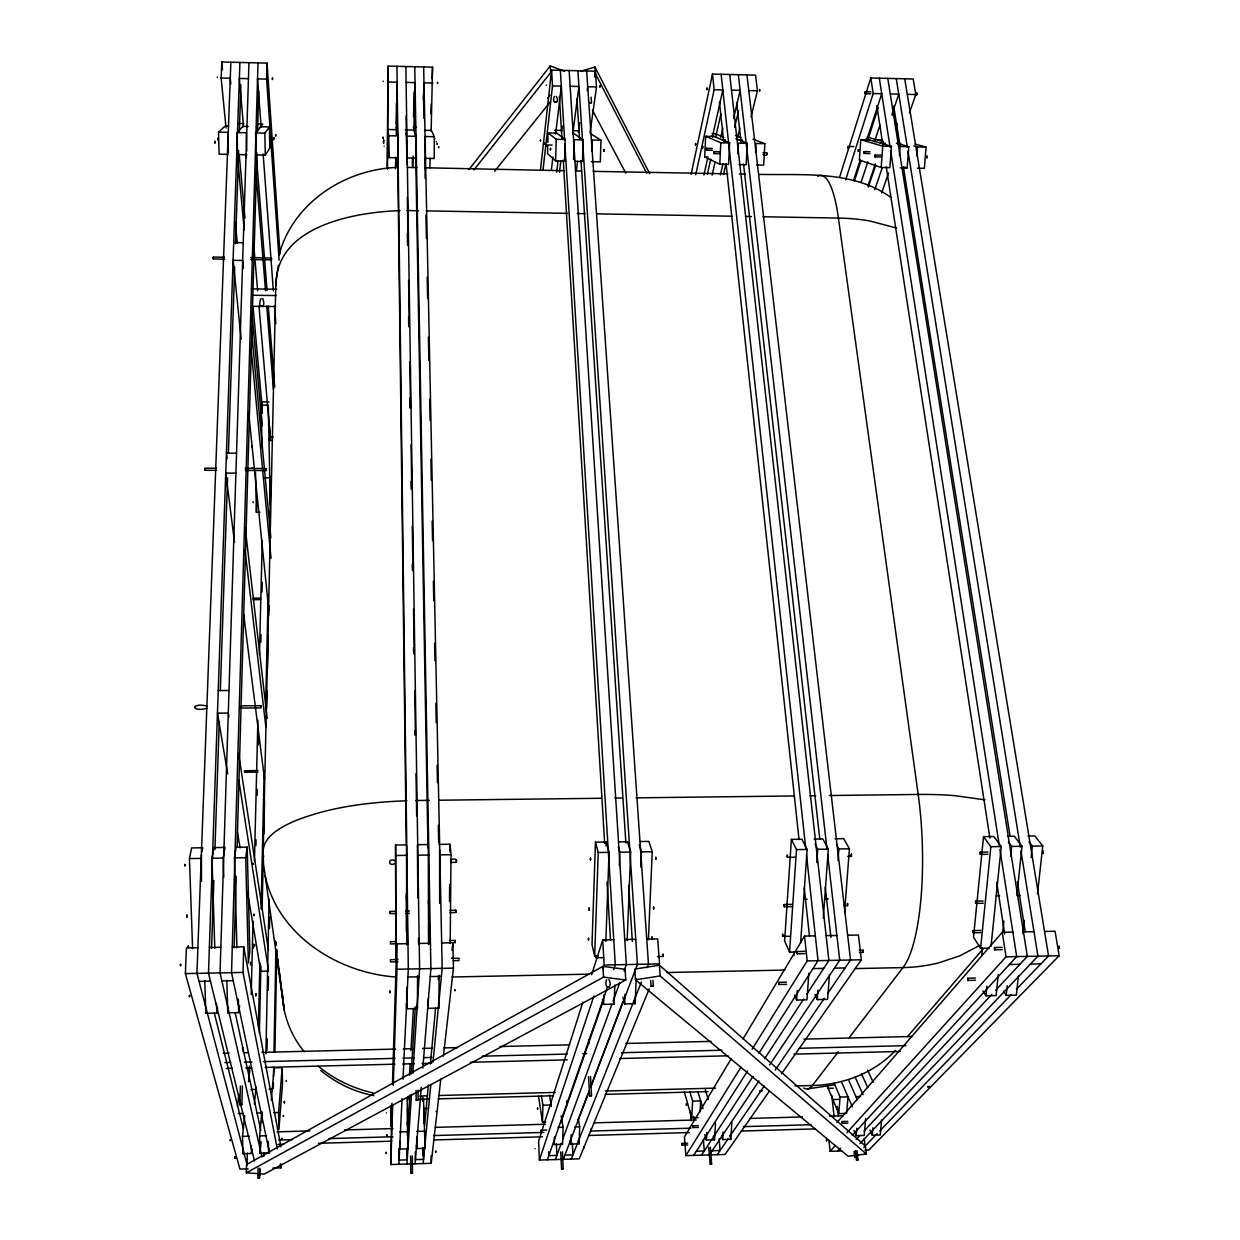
<?xml version="1.0" encoding="UTF-8"?>
<svg xmlns="http://www.w3.org/2000/svg" width="1240" height="1240" viewBox="0 0 1240 1240"><rect width="100%" height="100%" fill="white"/><g stroke="black" fill="none" stroke-linecap="round" stroke-linejoin="round"><path stroke-width="1.5" d="M230.284 1139.901L230.175 1140.754L230.284 1139.963M234.903 1158.284L234.98 1156.765M244.481 771.575L244.497 770.8L257.904 770.521M250.588 964.673L250.651 962.441M251.813 447.299L251.751 446.121M252.278 467.743L252.371 467.775M252.929 864.28L252.851 863.179L252.929 864.11M253.177 502.774L253.115 501.657M255.874 993.643L255.812 995.766M260.896 707.048L260.865 705.761L260.772 706.878M383.067 137.175L383.083 138.369L383.083 137.423M395.421 863.273C387.763 867.907 387.547 856.607 395.405 860.963M396.63 135.392L396.63 129.689L387.887 129.502L388.802 157.604L397.9 157.775L397.916 135.935L396.041 126.867M407.139 1098.95L408.255 1148.845L399.838 1149.092L399.838 1141.466M434.806 138.787L434.821 138.585M436.387 141.856L436.387 141.577M537.525 1108.42L537.649 1109.351L537.54 1107.832M186.791 917.212L186.915 915.151M189.41 996.263C189.767 992.822 189.208 999.068 189.612 996.046M406.193 133.006L406.999 157.96L416.082 158.147L416.144 136.323L413.618 128.743M406.348 931.566L406.41 892.723M417.555 975.648L417.43 1008.57L406.689 1008.802L406.72 987.505M406.798 944.88L406.503 844.859L395.591 845.013L395.932 960.008L395.591 845.013M407.464 1125.827L407.495 1108.932M546.313 85.297L546.484 85.033M389.996 912.996L389.996 912.516M423.522 1098.501L425.057 1148.349L416.656 1148.596L416.702 1137.158M417.849 897.713L417.4 844.704L428.296 844.548L428.529 944.462M600.005 86.382L599.928 87.265L599.974 85.622M250.542 963.62L250.604 962.426M250.681 963.588L250.635 964.658M383.703 141.375L383.579 141.685M423.925 1123.487L424.003 1108.483L427.304 1108.389M428.281 848.377L428.296 844.548M439.146 975.198L438.898 1008.089L428.172 1008.322L428.234 998.649M434.325 136.71L434.202 158.503L425.134 158.333L425.227 136.508L434.325 136.71L431.443 130.433L424.499 130.293M387.221 168.702L388.043 66.092L432.543 67.177L431.148 131.269M439.673 903.138L439.596 849.632M186.744 916.174L186.822 915.074M186.946 916.035L186.883 917.151M188.217 946.693C188.511 943.532 188.139 949.763 188.433 946.601M255.905 994.774L255.828 993.596M387.485 168.981L388.043 66.092M390.383 959.698L397.993 959.419M449.5 901.558L449.655 884.368M449.95 851.88L450.027 844.238L439.161 844.394M450.197 943.485L451.019 854.701L450.027 844.238M234.887 1157.571L234.965 1158.253M389.996 913.586L395.793 913.616M255.781 994.511L255.874 995.705M395.56 168.873L395.715 157.263M396.165 124.357L396.459 103.075M395.978 167.23L396.118 157.558M396.428 134.369L397.157 82.197L388.197 81.98M390.383 941.718L396.103 941.532M550.498 148.35L550.467 150.118L550.576 148.428M234.887 1157.509L234.918 1156.734M272.769 1168.096L280.969 1167.848L281.031 1164.019M273.312 1088.457L273.42 1082.644M273.529 1076.847L273.699 1067.175M273.994 1051.69L275.916 949.127M274.923 1052.093L276.815 949.623M600.005 86.304L599.881 85.544M259.966 1169.491L259.842 1175.195L258.261 1175.117M263.779 1156.424L263.856 1152.549M265.903 1053.83L269.08 898.954M266.972 1050.358L267.204 1038.748M268.197 990.388L268.476 976.857M269.452 928.496L269.7 916.902M258.431 1026.921L259.873 963M261.082 908.78L264.182 771.28M265.577 709.296L268.135 595.029M269.654 527.248L270.785 476.904M259.377 1033.137L260.896 966.007M262.121 909.308L263.283 857.057M263.81 833.838L264.538 800.947M266.6 708.071L266.988 690.649M267.453 669.368L268.228 634.539M268.662 615.179L268.879 605.507M258.091 1168.22L257.874 1177.83L259.532 1177.706L257.982 1177.907M259.64 1177.799L259.842 1168.188M547.739 146.134L547.568 153.683L555.659 160.936L564.603 161.123L565.161 139.469L555.505 132.277M547.832 142.368L548.049 132.928L556.636 133.114M246.342 1172.823L246.543 1164.53L602.904 966.348L625.084 969.277L625.766 980.019L264.322 1174.048L246.342 1172.823L603.539 977.135L625.766 980.019M247.07 1164.67L247.349 1153.076M249.085 1081.574L249.457 1066.121M251.208 994.62L252.991 921.196M254.448 861.288L257.874 720.239M259.47 654.534L262.245 540.532M253.472 948.166L253.565 944.291M255.936 845.572L256.076 839.759M257.145 795.243L257.285 789.431M258.354 744.914L258.54 737.164M260.819 642.32L261.005 634.57M262.028 591.991L262.26 582.304M555.659 160.936L556.187 139.283L548.049 132.928M277.279 1148.876L243.04 972.423L243.722 946.833L232.283 947.05M279.108 260.152L266.6 79.081L267.034 63.116L221.79 62L221.154 78.011L226.037 127.953M240.374 1085.915L239.878 1104.778L241.847 1104.67L239.94 1104.855M262.74 298.577C267.158 309.535 256.106 308.806 261.082 298.483M241.909 1104.763L242.404 1085.899M243.272 1051.954L243.381 1048.188L242.435 1048.451M412.315 165.339L412.502 157.604M413.525 117.009L414.144 91.884M412.904 167.571L413.199 155.992M413.835 130.882L415.059 82.615L406.115 82.413M556.218 96.364C560.868 104.253 550.638 104.501 554.373 96.441M545.74 1121.921L542.485 1122.014L542.918 1105.212L541.431 1095.664M591.48 102.765L589.651 102.781L591.48 102.765L591.124 97.154M573.593 159.495L574.136 139.655L583.095 139.841L582.475 161.479L575.329 161.34M257.998 62.884L231.539 972.656L269.591 1153.061M234.174 947.81L236.22 876.277M237.057 847.261L256.928 153.078M257.533 131.812L258.695 91.202M561.131 1115.83L563.084 1127.253L562.572 1144.303L554.296 1144.551L554.513 1136.971M591.712 150.846L592.023 140.027L600.966 140.228L600.3 161.835L591.387 161.65M851.152 854.995L851.322 854.159M391.918 1103.274L390.786 1164.53L431.195 1163.322L440.789 1079.11M392.491 1084.07L396.722 943.888L407.975 943.687M423.445 100.208L423.987 82.832L432.915 83.049M578.274 1119.178L579.685 1126.773L579.126 1143.822L570.865 1144.071L571.159 1134.6M248.961 62.666L220.022 972.888L261.997 1157.06M390.786 1164.53L392.692 1104.608M393.297 1085.264L396.971 969.277L396.722 943.888M239.909 62.45L208.49 973.121L254.526 1161.074M211.575 948.259L213.869 880.509M214.923 849.54L219.263 721.788M220.317 690.82L227.556 477.911M228.408 452.739L234.717 266.925M235.507 243.706L238.669 150.8M239.335 131.44L240.901 84.987M272.521 79.438L272.444 77.733L272.474 79.484M273.885 139.128L273.901 138.4M605.864 941.052L609.057 852.361L606.159 842.022L595.464 842.162L592.007 944.632L594.689 956.04L598.238 955.962M594.689 956.04L598.238 852.531L595.464 842.162M430.869 113.538L431.225 103.881M432.125 78.771L432.543 67.177M606.019 845.882L606.159 842.022M614.839 984.979L614.11 1004.152L603.57 1004.385L603.927 994.79M230.857 62.217L196.943 973.369L247.179 1165.12M429.8 167.911L430.156 158.27M455.793 910.362L455.808 912.47L450.027 912.655M455.855 912.392L455.839 910.408M619.365 865.613L619.876 852.205L618.357 847.029M271.452 258.06L250.79 257.579M636.197 978.763L635.159 1003.687L624.635 1003.92L625.022 994.325M627.161 940.649L630.679 852.051L627.518 841.712L618.62 841.836M248.155 1168.84L239.94 1169.088L185.38 973.601L186.403 947.934L197.889 947.701M270.397 144.336L270.336 142.569L270.413 143.608M640.817 867.194L641.452 851.88L639.267 844.998M648.412 939.672L652.24 851.725L648.83 841.402L639.949 841.541M218.008 138.244L218.054 139.981M284.363 1102.856L284.379 1101.368M712.054 135.641L729.647 142.941L728.562 164.409L719.758 164.222L704.692 156.891L705.653 136.307L714.116 136.493M398.877 1164.283L402.055 1098.562M402.985 1079.234L408.301 969.045L396.955 66.309M540.981 1130.338L546.701 1129.966M719.758 164.222L720.812 142.755L705.653 136.307M449.469 940.509L455.204 940.401L455.235 942.571L441.657 943.035M737.909 153.853L738.466 143.127L747.271 143.313L746.139 164.75L739.118 164.61M698.151 1117.612L691.75 1117.798L692.618 1101.104L689.967 1092.053M213.342 258.85L213.218 257.254L213.327 258.959L224.564 259.207M700.058 1112.016L700.662 1100.888L692.618 1101.104M755.579 152.427L756.075 143.499L764.863 143.685L763.669 165.106L756.648 164.967M218.116 139.918L218.07 138.214M458.986 958.288L451.375 958.349M715.511 1122.898L714.55 1139.839L706.382 1140.087L706.8 1132.554M271.483 259.749L271.483 258.633L271.436 259.811L250.821 259.594M409.464 1075.312L410.146 1063.842M410.936 1050.451L413.416 1008.384M731.864 1122.432L730.856 1139.359L722.703 1139.607L723.137 1132.073M407.34 1135.452L409.836 1095.137M411.137 1074.011L415.292 1006.818M406.968 1164.05L411.479 1094.455M412.843 1073.189L419.6 968.812L405.868 66.526M800.606 943.02L807.116 849.447L801.893 839.232L791.399 839.371L784.61 940.896L789.554 952.134L794.763 952.041M789.554 952.134L796.499 849.601L791.399 839.371M214.954 141.422L214.985 143.22L214.923 142.181M793.895 955.73L794.158 951.886M808.868 973.214L806.961 999.827L796.623 1000.06L797.289 990.559M869.116 139.81L860.793 139.639L859.351 160.037L881.175 167.462L889.84 167.633L891.436 146.351L866.155 138.942M816.773 862.56L817.718 849.276L815.037 844.177M456.413 860.141C455.948 865.535 458.8 855.646 450.678 860.126M829.452 974.687L827.607 999.363L817.284 999.595L817.982 990.093M823.267 917.91L828.304 849.121L822.833 838.938L814.107 839.062M881.175 167.462L882.74 146.18L860.793 139.639M837.992 860.56L838.86 848.966L836.473 844.611M899.434 155.403L900.101 146.537L908.78 146.723L907.122 167.974L900.209 167.834M590.968 1130.353L590.922 1128.865M844.548 912.501L849.431 848.811L843.712 838.627L835.001 838.751M840.085 1097.074L848.005 1096.858L846.672 1113.427L838.783 1113.644L840.085 1097.074L834.21 1083.295M916.716 155.76L917.414 146.909L913.818 145.901M282.178 1067.64L282.503 1084.101L278.923 1129.47L278.566 1112.466L282.178 1067.64L274.133 1067.841L271.297 1100.206M415.059 1163.802L421.275 1087.248M422.825 1068.105L430.9 968.58L414.764 66.743M915.105 144.057L926.079 147.095L924.374 168.33L917.476 168.191M865.613 1118.604L864.218 1135.437L856.173 1135.67L856.793 1128.198M881.562 1120.014L880.276 1134.972L872.247 1135.205L872.882 1127.718M261.935 1111.629L259.625 1135.918L260.044 1153.216L268.584 1152.952L268.91 1149.186M266.476 468.565L245.256 468.348M686.572 1105.166L686.356 1103.802L686.433 1105.259M213.233 257.114L224.517 257.192M260.044 1153.216L261.113 1141.87M424.638 1125.393L428.389 1085.077M430.373 1063.966L435.565 1008.291M438.247 979.507L438.604 975.663M260.896 306.063L262.539 306.156M423.135 1163.554L430.792 1085.093M433.024 1062.122L442.184 968.347L423.661 66.96M991.039 946.198L1001.254 846.579L993.783 836.488L983.506 836.644L973.509 937.223L980.623 948.321L989.148 948.151M244.745 1115.83L242.482 1136.413L242.963 1153.712L251.503 1153.464L251.891 1149.682M589.015 908.021L589.062 910.129M980.623 948.321L990.853 846.718L983.506 836.644M981.739 955.745L982.499 948.135M254.386 1103.802L256.106 1086.953M998.309 974.47L996.107 995.58L985.955 995.813L986.947 986.218M1002.664 932.588L1003.857 921.103M1010.646 855.988L1011.654 846.424L1008.399 842.099M1018.412 975.957L1016.351 995.131L1006.229 995.363L1007.237 985.769M1016.955 894.118L1022.024 846.269L1014.32 836.21L1007.485 836.303M242.963 1153.712L243.365 1149.929M1022.954 933.766L1024.395 920.343M1031.153 857.584L1032.378 846.114L1029.03 841.805M452.026 950.491L452.864 942.818L453.453 968.115L443.409 1056.155M1037.508 893.761L1042.747 845.959L1034.795 835.915L1027.976 836.008M248.527 1081.559L249.767 1070.322M540.485 169.895L551.599 70.106L595.37 71.192L596.502 86.94L590.023 132.835M542.981 170.221L552.513 85.885L551.599 70.106M692.881 1127.424L692.819 1125.951M237.491 1106.127L238.809 1094.889M551.335 170.392L552.916 156.984M555.644 133.998L561.332 86.102L552.513 85.885M589.155 910.067L589.109 908.005M216.38 470.332L204.817 470.286L204.894 469.293M556.683 172.159L558.093 160.658M561.611 131.889L562.325 126.139M559.426 172.469L560.852 160.983M226.827 980.22L227.772 1012.816L238.715 1012.568L239.615 1005.609M554.698 101.866L556.543 101.835M572.71 134.369L578.925 86.521L570.136 86.304M578.445 132.262L579.716 122.683M576.306 170.903L577.607 161.34M587.202 90.551L587.714 86.723L596.502 86.94M681.861 1143.528L681.83 1144.35M687.766 1144.97L682 1145.14L682.077 1144.334M227.772 1012.816L228.501 1007.593M590.442 858.096L590.488 860.25L590.534 858.126M594.564 76.927L595.37 71.192M692.679 1125.905L692.741 1127.47M247.194 847.137L249.813 951.266L248.372 962.953L245.69 857.739L247.194 847.137L236.096 847.292L234.453 857.894L236.933 947.856M204.863 470.177L204.724 469.17M204.771 980.685L205.856 1013.312L216.829 1013.065L217.604 1007.841M206.832 708.319C191.208 712.675 191.332 702.026 206.832 706.087M195.207 706.273L195.3 708.273M595.851 955.56L595.898 957.76L595.944 955.56M653.542 906.859L653.589 908.982M205.856 1013.312L206.413 1009.825M223.804 877.207L223.231 858.065L225.013 847.447L213.9 847.602L211.978 858.235L214.799 948.29M833.001 1099.663L833.079 1101.213M588.535 940.013L588.504 937.982L588.442 940.044M702.693 148.025L702.739 146.491M201.485 881.408L201.407 854.856M202.089 851.307L202.771 847.757L191.642 847.928L189.441 858.56L192.603 948.709M663.059 954.211L663.136 956.412L663.199 954.226M827.654 1086.767L827.746 1088.271M826.46 1139.25L826.553 1140.754M702.6 146.429L702.538 148.087M842.425 1123.146L842.348 1121.627M691.083 174.391L712.489 74.059L755.563 75.129L757.439 90.768L751.006 117.041M259.92 512.275L256.401 512.275L257.005 496.682M655.991 859.18L655.805 857.119L655.851 859.258M278.396 265.298L275.853 281.976L263.144 852.872L263.515 864.063L284.208 1010.088C287.478 1025.294 294.283 1039.787 304.281 1051.737M695.733 174.809L714.163 89.745L712.489 74.059M703.933 174.964L707.714 157.96M712.333 137.175L722.827 89.947L714.163 89.745M706.986 88.102L706.924 89.807L707.125 88.148M707.358 174.204L710.737 159.154M715.806 136.586L720.874 114.002M695.593 144.847L695.64 143.391L695.439 144.925M787.23 855.135L787.276 857.259M712.132 175.135L715.154 161.913M720.735 137.361L722.889 127.922M784.161 904.565L784.238 906.704L791.972 906.611M720.425 174.871L723.06 163.602M733.568 118.529L740.14 90.35L731.492 90.148M706.583 148.382L706.521 150.102L712.349 150.304M723.509 174.546L725.726 165.137M734.576 127.55L738.56 110.624M737.583 137.5L739.831 128.108M714.178 153.466L714.24 151.761L719.82 151.761M826.739 1140.723L826.662 1139.265M797.429 953.668L797.336 951.545L804.76 951.297M604.097 151.218L604.035 149.467L604.004 151.218M842.162 1121.58L842.239 1123.161M262.058 447.95L261.144 405.124L261.997 401.884L269.08 401.946M714.101 151.73L714.038 153.481M652.101 938.82L652.054 936.774L651.976 938.82M782.548 934.216L782.626 936.355M779.061 984.39L778.798 982.359L786.455 982.126M833.265 1101.182L833.187 1099.725M759.717 91.001L759.624 89.358L759.546 91.062M858.282 149.683L858.204 151.358M706.661 150.071L706.722 148.412M839.588 177.274L870.805 77.965L913.198 79.004L915.771 94.535L909.462 112.763M875.161 156.736L875.238 155.093L880.896 155.093M582.909 1002.152L538.625 1141.203L539.4 1160.051L579.22 1158.842L649.202 988.947M591.65 974.702L602.718 939.951L613.738 939.734M845.665 179.847L873.208 93.527L870.805 77.965M853.724 180.001L860.281 159.821M866.233 141.453L881.733 93.728L873.208 93.527M854.313 181.273L860.885 161.06M868.062 139.019L878.215 107.772M861.18 182.001L867.845 161.82M874.51 141.639L879.966 125.116M539.4 1160.051L593.898 996.015M602.981 968.688L604.19 965.03L602.718 939.951M653.697 908.998L653.682 906.936M868 185.829L875.378 163.835M891.994 114.312L898.768 94.132L890.258 93.93M868.326 187.1L875.735 165.075M892.382 115.506L894.241 110.004M874.758 189.658L882.26 167.663M895.404 129.161L897.279 123.659M778.968 982.39L778.89 984.467L786.548 984.359M864.218 151.667L864.125 153.373L869.891 153.574M881.655 192.991L888.599 172.933M547.382 1159.803L607.027 988.497M613.614 969.587L615.288 964.813L564.866 143.732M560.821 1122.603L602.593 1002.974M797.165 951.514L797.243 953.73M555.35 1159.571L561.271 1143.327M562.588 1139.715L611.894 1004.307M619.783 982.638L613.211 1000.696L614.11 1004.152M624.03 970.966L626.355 964.58L569.129 70.54M847.432 903.449L847.509 905.587M848.098 146.506L848.005 148.149M577.856 1120.511L588.086 1093.572M590.814 1086.395L622.868 1001.966M563.317 1159.322L589.388 1090.735M590.751 1087.124L637.422 964.363L577.886 70.757M858.405 151.296L858.483 149.745M926.869 156.1L926.745 157.868M784.393 906.657L784.331 904.611M571.268 1159.09L641.39 982.018M647.048 967.712L648.474 964.131L586.629 70.975M278.969 255.13C292.749 203.438 343.635 169.942 395.545 167.477M1043.011 851.245L1043.104 853.43M848.191 148.133L848.284 146.537L853.88 146.553M875.037 155.062L874.944 156.798M980.158 852.205L980.251 854.36M863.04 950.197L863.149 952.429L859.46 952.537M863.319 952.382L863.211 950.197L859.351 950.212M926.977 157.837L927.086 156.162M864.311 153.373L864.404 151.667M916.918 94.798L917.027 93.093M1059.053 946.244L1059.177 948.507L1059.239 946.291M731.089 1058.913L684.433 1136.94L685.829 1155.634L725.059 1154.456L769.389 1091.138M742.993 1038.996L804.527 936.076L815.331 935.875M685.829 1155.634L740.9 1067.253M752.107 1049.257L807.178 960.891L804.527 936.076M994.465 947.546L994.604 949.809M265.298 155.124L269.808 148.025L269.406 126.96L260.571 126.775L255.611 132.928L256.076 154.938L265.298 155.124L264.849 133.13L269.406 126.96M693.687 1155.401L747.581 1071.019M758.973 1053.163L818.043 960.659L806.48 854.918M916.841 93.078L916.716 94.829M701.546 1155.153L753.114 1076.304M764.693 1058.604L803.629 999.068M806.791 994.232L828.894 960.442L729.74 74.493M709.389 1154.92L758.942 1080.908M769.714 1064.819L839.728 960.225L827.638 854.577M717.232 1154.688L728.159 1138.723M730.345 1135.53L764.212 1086.07M775.155 1070.104L824.321 998.293M827.607 993.504L850.547 959.993L746.961 74.912M781.572 1073.732L861.366 959.776L858.405 935.038L847.649 935.255M1043.321 853.384L1043.227 851.291M838.271 1051.83L812.37 1085.512A108.5 22.707 87.6 0 1 803.629 1087.945M848.857 1038.035L903.015 967.603A129.208 33.123 88.1 0 0 918.189 794.452L838.41 218.07A112.933 24.521 -87.9 0 0 817.64 176.297M975.446 978.066L967.774 978.221L967.804 980.406M468.968 169.539L550.281 65.891L564.464 71.223M473.99 169.88L550.668 72.571L550.281 65.891M547.491 98.27L549.909 95.248M494.651 171.244L550.296 101.85M258.075 129.89L262.818 124M609.336 987.149L607.089 987.273M907.416 1036.702L983.243 948.724M836.969 1122.572L1002.277 932.279L1012.863 932.077M828.924 1140.149L830.118 1151.278L835.295 1145.559M846.935 1132.694L1006.043 956.815L1059.146 955.73L1055.07 931.271L1044.53 931.473M837.868 1151.045L840.472 1148.209M852.221 1135.437L1016.691 956.598L999.936 849.431M856.143 1139.545L860.095 1135.313M864.032 1131.082L991.768 994.434M995.72 990.202L1027.324 956.381L887.778 78.368M246.869 154.752L237.631 154.566L237.103 132.541L243.272 125.984M859.971 1143.59L1037.942 956.164L1020.97 851.012M863.738 1147.573L877.13 1133.686M879.811 1130.911L1011.049 994.837M1016.413 989.272L1048.544 955.947L904.735 78.787M1059.146 955.73L868.791 1150.116L864.916 1150.224M895.513 1050.404C881.252 1065.594 862.358 1075.995 842.301 1081.28A137.5 126.154 35.9 0 1 812.37 1085.512L794.964 1085.976M228.377 154.38L219.139 154.194L218.535 132.153L225.153 126.015L228.703 126.093M760.074 1090.812L761.871 1090.688M927.613 1086.643L929.427 1086.488M761.856 1090.89L760.105 1091.014M929.396 1086.674L927.644 1086.829M589.682 1095.71L591.495 1095.602L590.534 1076.553M591.48 1095.803L589.76 1095.912M979.662 945.391L960.024 955.73L938.897 962.813A164.92 145.778 30.8 0 1 903.015 967.587L854.624 968.611M416.268 1099.942L418.113 1099.88L418.05 1090.316M418.097 1100.082L416.346 1100.159M604.485 940.54L606.562 940.524M856.437 1159.85L857.925 1159.726M857.894 1159.912L856.468 1160.02L855.274 1150.643M561.658 1168.824L563.162 1168.762M259.733 1175.288L258.261 1175.334M856.205 1157.075L854.81 1156.982L856.236 1156.858M580.925 71.176L594.921 66.991L649.714 173.678M834.272 1084.861L807.813 1088.875M659.417 965.185L634.771 969.076L635.485 979.802L848.113 1156.269L866.341 1153.991L865.412 1145.993L659.417 965.185L660.192 975.942L866.341 1153.991M635.485 979.802L660.192 975.942M681.923 1143.42L687.689 1143.249M564.898 1155.138L572.927 1154.905L572.353 1143.311M696.369 1151.201L704.289 1150.968L703.375 1139.389M712.194 1150.736L720.099 1150.487L719.138 1138.925M830.118 1151.278L841.727 1150.921M276.969 1131.857L309.798 1130.927M344.581 1129.935L392.879 1128.571M435.38 1127.362L545.491 1124.23M593.789 1122.866L696.183 1119.952M750.278 1118.418L802.435 1116.946M829.482 1116.17L842.999 1115.799M242.482 1136.413L249.349 1136.212M259.625 1135.918L266.476 1135.716M399.838 1131.918L408.286 1131.67M416.718 1131.423L425.15 1131.19M558.093 1127.393L563.084 1127.253M574.709 1126.912L579.685 1126.773M692.726 1125.78L698.399 1125.626M842.239 1121.503L847.819 1121.332M692.804 1127.563L698.492 1127.408M842.348 1123.27L847.928 1123.099M278.752 1140.041L292.299 1139.653M329.065 1138.599L392.94 1136.755M433.582 1135.577L543.895 1132.415M590.349 1131.066L690.99 1128.168M743.24 1126.664L810.991 1124.711M277.899 1144.474L283.697 1144.319M318.447 1143.311L391.825 1141.172M434.31 1139.947L542.438 1136.801M588.783 1135.468L689.192 1132.554M741.334 1131.035L814.711 1128.912M406.89 800.745C368.59 802.202 329.67 806.837 293.911 821.345C280.038 827.576 259.408 838.255 263.686 856.701M250.929 1089.557L255.858 1089.433M269.002 1089.092L272.288 1088.999M419.818 1096.036L427.552 1095.819M439.161 1095.509L555.179 1092.409M605.461 1091.061L715.682 1088.1M419.167 1099.369L428.714 1099.12M438.247 1098.857L553.118 1095.757M605.089 1094.362L708.04 1091.588M833.451 1088.209L827.84 1088.363L827.855 1086.767M238.297 1113.566L243.335 1113.427M256.773 1113.055L261.81 1112.931L262.043 1122.37M273.544 1112.605L278.566 1112.466M542.918 1105.212L551.072 1104.995M855.91 1096.64L860.653 1096.501M833.063 1099.57L838.767 1099.415M223.246 1053.303L229.059 1053.163M244.544 1052.776L248.419 1052.682M261.966 1052.357L395.529 1049.087M403.264 1048.901L412.951 1048.668M422.623 1048.436L432.311 1048.188M443.92 1047.909L457.467 1047.583M500.046 1046.545L569.734 1044.84M625.875 1043.46L711.032 1041.383M803.954 1039.12L912.346 1036.47M224.889 1062.602L230.687 1062.447M244.233 1062.122L251.968 1061.92M263.578 1061.626L395.126 1058.355M402.876 1058.17L414.47 1057.875M424.142 1057.643L431.892 1057.441M482.189 1056.186L567.316 1054.077M582.784 1053.69L586.659 1053.597M621.472 1052.729L722.068 1050.218M799.459 1048.296L905.866 1045.646M226.455 1068.415L232.267 1068.276M245.815 1067.935L251.627 1067.78M265.19 1067.438L394.94 1064.184M402.675 1063.982L414.3 1063.688M422.05 1063.502L431.721 1063.254M470.456 1062.277L567.284 1059.843M619.566 1058.526L728.019 1055.798M793.863 1054.139L900.38 1051.458M246.745 1068.539L249.969 1068.446M975.57 980.282L967.898 980.437L967.866 978.267M994.542 947.515L1002.137 947.36M390.383 961.961L398.009 961.806M453.313 960.69L459.032 960.582M595.944 957.823L603.632 957.668M657.433 956.598L663.183 956.474M797.336 953.793L804.869 953.638M1002.277 949.67L994.682 949.824L994.62 947.53M268.615 971.091L260.772 971.245L247.411 891.545M185.38 973.601L243.04 972.423M396.971 969.277L453.453 968.115M604.19 965.03L659.51 963.899L657.712 938.897L646.738 939.099M807.178 960.891L861.366 959.776M199.051 981.398L210.459 981.166M221.851 980.933L233.228 980.685M407.914 977.043L419.089 976.81M430.249 976.577L441.393 976.345M812.975 968.611L823.701 968.378M834.412 968.161L845.122 967.929M1009.422 964.519L1019.931 964.286M1030.44 964.069L1040.934 963.852M451.996 977.012L589.434 974.144M666.872 972.532L784.951 970.068M980.701 930.388L973.043 930.527L973.074 932.728M209.374 947.484L220.828 947.267M390.399 943.935L396.118 943.81M419.213 943.47L430.435 943.252M624.759 939.517L635.748 939.316M790.268 936.262L782.688 936.402L782.735 934.278M826.119 935.658L836.891 935.456M980.809 932.604L973.152 932.759L973.152 930.589M1023.434 931.876L1033.99 931.674M803.644 899.279L807.147 899.217M824.662 898.907L828.149 898.861M996.201 895.947L999.626 895.885M1016.8 895.59L1020.226 895.528M389.98 911.416L395.777 911.323M405.464 911.152L409.339 911.074M449.996 910.362L455.808 910.269M784.238 904.502L791.911 904.363M983.134 901.015L975.616 901.139L975.632 903.34L975.74 901.216M405.48 913.446L409.355 913.384M843.758 905.696L847.587 905.634L847.618 903.464M975.71 903.371L983.227 903.247M189.441 858.56L200.725 858.39M211.978 858.235L223.231 858.065M234.453 857.894L245.69 857.739M395.917 855.507L406.968 855.352M418.004 855.182L429.025 855.027M440.029 854.856L451.019 854.701M598.238 852.531L609.057 852.361M619.876 852.205L630.679 852.051M641.452 851.88L652.24 851.725M796.499 849.601L807.116 849.447M817.718 849.276L828.304 849.121M838.86 848.966L849.431 848.811M990.853 846.718L1001.254 846.579M1011.654 846.424L1022.024 846.269M1032.378 846.114L1042.747 845.959M980.251 852.159L987.877 852.051M450.693 862.435L456.413 862.358M794.902 857.227L787.369 857.336L787.415 855.197M847.695 856.422L851.462 856.36L851.477 854.143M987.955 854.298L980.344 854.407L980.36 852.205M415.803 800.498L429.335 800.343M438.991 800.218L601.307 798.265M614.823 798.111L622.558 798.018M636.089 797.847L794.53 795.941M809.984 795.755L815.78 795.693M829.312 795.522L918.189 794.452A163.013 55.49 -6.1 0 1 954.583 795.646L985.01 799.831M244.528 772.226L257.904 772.086M400.039 210.614C354.206 212.149 274.939 226.238 276.132 285.836M218.271 690.556L229.028 690.479M239.615 705.855L260.834 705.7M239.63 708.071L260.849 707.916M253.053 598.145L260.695 598.13M253.069 599.649L260.695 599.633M226.455 453.143L236.577 453.189M204.802 468.178L216.349 468.224M245.272 470.456L266.461 470.549M235.941 473.153L225.773 473.107L234.484 541.896M264.461 477.85L269.762 477.865M242.389 1047.924L243.319 1048.095M273.296 436.945L269.778 436.93L269.002 440.417L272.552 440.433M261.144 405.124L268.29 405.186L270.304 504.742M251.441 288.889L276.597 289.23M253.162 295.244L276.349 295.554M252.325 306.249L275.559 306.544M233.725 242.56L243.257 242.715M727.896 173.817L593.123 171.337M739.443 174.018L745.209 174.127M758.663 174.375C802.9 175.46 852.686 169.88 890.863 197.424M407.014 210.552L418.608 210.754M426.358 210.893L567.579 213.358M577.251 213.513L584.986 213.652M596.595 213.853L732.003 216.21M745.55 216.442L751.347 216.551M762.957 216.752L838.41 218.07M714.101 153.574L719.743 153.698M763.003 154.582C768.939 157.666 766.304 150.071 766.692 154.566M875.037 156.891L880.788 157M704.692 156.891L708.071 156.953M238.545 123.473L243.753 123.582M257.626 123.892L261.097 123.969M413.121 127.24L416.532 127.317M554.466 130.293L561.193 130.433M572.957 130.696L577.995 130.805M712.054 133.688L715.371 133.765L723.85 137.191M242.885 126.403L248.202 126.511M405.341 129.875L414.052 130.06M877.424 139.996L882.415 140.105M721.99 139.763L725.447 139.841M739.257 140.136L742.698 140.198M880.431 143.127L885.53 143.236M897.419 143.499L900.813 143.561M218.535 132.153L227.819 132.339L228.331 152.551M237.103 132.541L246.357 132.742L246.776 151.094M255.611 132.928L264.849 133.13M387.887 129.502L388.787 135.749L397.916 135.935M407.03 136.121L416.144 136.323M556.187 139.283L565.161 139.469M720.812 142.755L729.647 142.941M882.74 146.18L891.436 146.351M917.414 146.909L926.079 147.095M546.421 144.971L552.079 145.08M706.645 148.304L712.427 148.428M864.311 151.59L870 151.699M763.096 152.66L766.847 152.737M407.293 167.4L416.966 167.601M424.716 167.757L564.091 170.717M575.701 170.965L581.514 171.089M870.868 91.915L865.117 91.776L864.931 93.589M221.154 78.011L230.253 78.228L230.795 83.979M248.45 78.663L239.367 78.445L243.521 126.666M266.6 79.081L257.533 78.88L261.129 127.053M748.789 90.567L757.439 90.768M907.277 94.333L915.771 94.535M870.774 93.806L865.009 93.666L865.226 91.915M396.072 977.027C338.04 973.121 277.729 935.224 265.174 875.58M561.689 1169.01L563.162 1168.932L562.464 1151.836M710.195 1164.221L711.62 1164.112L710.365 1147.155M711.62 1163.941L710.163 1164.019L708.675 1147.264M373.876 1095.649C354.423 1091.991 335.947 1083.032 320.679 1070.446M373.24 1092.983C353.245 1088.41 334.196 1079.482 318.401 1066.307M896.365 143.189L908.78 146.723M412.439 1173.009L410.936 1173.257L412.455 1173.179L412.315 1155.959M867.179 137.035L883.5 141.748M903.604 166.842L907.122 167.974M896.582 228.083L869.907 220.983A141.282 82.507 -9.1 0 0 838.41 218.07M752.943 139.159L764.863 143.685M735.46 135.501L740.776 137.562M735.785 138.756L747.271 143.313M653.325 986.001L651.093 986.126L650.628 980.437M590.907 133.858L600.966 140.228M572.57 132.649L583.095 139.841M651.077 986.327L653.341 986.172L652.953 980.313M851.369 856.298L851.167 855.476M1003.47 991.039L1006.229 995.363M982.917 990.869L985.955 995.813M592.394 110.112L625.843 173.213M646.707 173.181L595.402 73.672L594.921 66.991M867.659 1070.244L873.224 1082.256M861.505 1073.887L867.783 1087.62M855.166 1077.173L863.04 1094.703M815.052 994.588L817.284 999.595M848.92 1080.815L857.274 1099.709M869.953 1129.981L872.247 1135.205M841.278 1081.373L852.33 1106.809M853.957 1130.462L856.173 1135.67M794.499 995.038L796.623 1000.06M827.096 1085.775L838.783 1113.644M729.693 1135.701L730.856 1139.359M721.572 1135.948L722.703 1139.607M705.343 1089.805L708.304 1099.415M713.45 1136.181L714.55 1139.839M697.934 1091.835L702.987 1108.668M704.769 1134.584L706.382 1140.087M681.985 1143.513L681.923 1145.047M684.371 1092.115L691.75 1117.798M634.26 1000.293L635.159 1003.687M622.929 997.146L624.635 1003.92M214.334 1013.158L243.458 1129.098M602.392 999.301L603.57 1004.385M235.274 1013.312L260.834 1130.322M280.224 1164.05L280.969 1167.848M243.722 946.833L280.922 1146.814M578.46 1140.134L579.126 1143.822M566.711 1100.888L567.362 1104.545M570.214 1140.366L570.865 1144.071M215.001 141.422L215.062 142.321M227.679 773.884L217.496 713.155L228.315 713.077L228.904 716.89M237.537 832.707L240.095 847.896M549.46 1095.106L551.335 1106.545M896.257 78.585L907.37 147.421M907.99 151.233L1020.349 847.184M553.691 1140.846L554.296 1144.551M893.699 106.129L900.101 146.258M903.449 167.276L1010.027 836.054M1017.343 881.904L1025.263 931.596M879.299 78.166L890.072 147.064M890.677 150.892L999.332 845.602M238.762 779.96L268.321 969.184M876.835 105.741L883.035 145.917M886.274 166.951L989.923 838.271M996.727 882.276L1004.695 933.906M1002.277 932.279L1006.043 956.815M538.486 1096.052L542.485 1122.014M238.576 753.409L268.398 949.793M277.528 958.582L284.208 1010.088L278.829 968.223M275.466 940.928L276.008 944.756M276.629 951.111L277.125 954.909M277.605 958.721L278.334 964.426M243.676 614.513L264.476 778.844M276.567 951.002L277.047 954.8M226.703 455.049L227.168 458.878M245.008 550.033L265.872 726.841M864.218 1138.459L865.101 1146.148M738.358 74.695L826.971 848.811M245.241 528.178L267.22 718.549M856.964 1150.518L858.018 1159.803M855.755 1151.433L856.39 1156.936M736.591 102.486L741.148 142.894M743.535 164.052L819.841 839.263M825.282 887.36L830.94 937.378M854.081 1151.588L854.701 1157.075M837.279 1106.467L838.333 1116.077M721.122 74.276L805.845 849.152M831.777 1095.307L834.086 1116.449M719.433 102.099L723.804 142.538M726.082 163.711L799.041 839.588M804.233 887.732L809.441 935.875M270.351 144.336L270.32 143.53M241.149 339.125L233.12 260.338L242.699 260.478L243.428 268.15M248.604 412.161L268.801 610.126M455.219 940.478L455.25 941.501M455.204 942.571L455.157 941.656M235.244 222.084L237.305 243.21M221.79 62L222.534 69.688M251.1 348.843L271.033 558.232M251.022 325.593L270.847 537.633M273.839 139.128L273.823 137.485L273.808 138.384M239.227 154.519L244.993 217.976M253.006 306.42L262.26 408.332M237.506 156.953L244.218 229.912M251.813 312.48L262.245 425.754M245.846 153.667L246.187 157.526M253.503 242.404L257.656 290.625M258.99 306.048L270.475 439.146M251.813 446.106L251.767 447.299M256.06 173.135L265.531 290.733M266.771 306.156L273.435 389.065M256.308 155.341L267.05 290.486M268.274 305.939L274.707 387.019M693.687 1116.434L693.982 1120.309M690.293 1110.994L691.037 1120.65M263.144 154.024L273.374 290.858M274.536 306.264L275.822 323.609M438.542 1002.943L438.898 1008.089M267.034 63.116L280.023 254.076M576.91 98.766L579.591 139.345M580.986 160.611L625.875 842.843M628.664 885.36L632.354 941.408M428.389 900.271L428.746 905.758M560.356 70.323L564.634 139.872M559.364 96.394L561.952 138.865M563.239 160.1L604.671 843.448M607.011 882.059L610.514 939.966M284.317 1102.779L284.379 1101.446M608.933 979.631C613.676 988.791 603.12 989.985 606.608 979.74M427.878 1003.176L428.172 1008.322M602.904 966.348L603.539 977.135M588.566 1040.19L588.783 1044.018M588.582 1076.677L589.605 1095.803M422.732 1101.043L422.546 1097.307L422.639 1101.291M424.871 1144.613L425.057 1148.349M417.275 1005.129L417.43 1008.57M560.759 1151.913L561.55 1168.917M556.341 1143.776L556.869 1155.386L548.839 1155.634L548.669 1151.759M541.028 1130.834L540.888 1131.112M535.107 1148.752L535.091 1148.628M217.248 77.035L217.263 77.392M406.41 895.125L406.875 906.146M416.5 1144.861L416.656 1148.596M406.488 1003.64L406.689 1008.802M282.581 994.527L282.782 1000.262M407.325 1122.091L407.929 1139.498M408.115 1145.109L408.255 1148.845M216.519 1003.47L216.829 1013.065M399.729 1145.357L399.838 1149.092M238.359 999.161L238.715 1012.568M251.302 1145.776L251.503 1153.464M266.399 469.743L266.399 469.511M255.502 472.518L256.401 512.275M268.321 1141.436L268.584 1152.952M423.491 95.139L423.956 118.389M424.793 159.061L425.18 178.421M425.925 215.218L426.405 238.452M427.196 277.187L427.63 298.499M428.404 337.233L428.885 360.468M429.675 399.203L430.094 420.515M430.885 459.25L431.318 480.546M432.156 521.218L432.543 540.593M433.364 581.265L433.768 600.625M434.62 643.235L434.976 660.672M435.844 703.266L436.248 722.641M437.1 765.25L437.457 782.673M438.325 825.282L438.681 842.72M439.704 893.063L439.906 902.751M261.997 401.884L262.229 413.292M436.061 1111.598L436.108 1111.428M390.863 1105.522L390.957 1126.307L390.941 1109.381M269.576 426.637L269.808 438.03M270.599 477.431L270.738 485.15M414.61 92.969L415.369 135.517M415.772 158.72L427.955 847.044M428.776 893.435L429.66 943.718M431.071 1155.726L431.195 1163.322M423.367 1147.76L423.538 1159.385L415.4 1159.617L415.292 1151.882M422.887 1148.085L423.011 1155.975M406.115 115.987L406.41 135.331M406.72 156.612L406.844 164.347M407.34 197.238L408.068 245.597M408.596 280.411L409.293 326.833M409.82 361.662L410.518 408.084M411.06 444.835L411.742 489.335M412.285 526.086L412.966 570.586M413.54 609.274L414.222 653.759M414.764 690.51L415.446 735.01M416.02 773.698L416.671 816.261M417.834 893.637L417.896 897.496M418.5 938.122L418.593 943.935M407.356 233.771L407.526 245.381M408.596 316.944L408.735 326.616M409.805 398.18L409.944 407.851M411.045 481.353L411.168 489.087M412.285 564.525L412.378 570.322M413.525 647.699L413.618 653.495M414.764 730.871L414.827 734.731M416.067 1090.379L416.19 1100.035M410.595 1156.005L410.796 1173.149M396.924 94.504L397.436 135.144M397.699 156.442L406.271 845.448M406.844 891.885L407.495 944.152M407.107 1148.271L407.247 1159.865L399.079 1160.113L398.97 1148.519M406.798 1148.55L406.906 1158.346M390.383 943.144L390.399 942.741M390.368 961.047L390.368 960.628M386.477 1112.807L386.462 1112.962M383.594 142.321L383.579 143.375L383.594 142.6M383.144 81.406L383.144 81.127M388.787 135.749L388.802 157.604M408.224 1096.346A110.67 1.86 89.6 0 1 407.588 1099.12M254.092 914.857C253.874 917.817 254.185 912.02 253.952 914.826M254.386 945.423C254.463 948.337 254.541 942.276 254.386 945.423M383.687 140.167L383.687 140.957L383.703 140.042M384.168 146.212L384.152 146.212M386.167 1152.363L386.183 1153.448L386.167 1152.409M386.787 1134.832L386.803 1135.824L386.787 1134.771M389.856 991.116L389.872 992.837L389.856 991.054M389.965 911.927L389.98 911.896M435.659 1151.201L435.689 1152.332L435.705 1151.201M437.271 143.514L437.224 144.491L437.209 143.577M437.565 82.367L437.503 83.406L437.565 82.445M438.635 146.8L438.588 147.824L438.635 146.863M281.759 1138.351L281.697 1139.281L281.759 1138.351M283.449 1115.488L283.387 1116.372L283.449 1115.488M286.347 1080.567L286.285 1081.404L286.347 1080.505M454.847 990.016L454.94 990.853L454.94 989.985M458.955 959.001L459.064 959.109M540.454 141.004L540.5 140.058L540.454 141.004M544.36 144.103L544.422 143.142L544.36 144.103M546.329 146.056L546.39 145.08L546.329 146.056M583.854 1146.876L583.932 1147.946L583.854 1146.83M180.42 965.015C180.653 967.944 180.699 961.992 180.42 965.015M184.683 865.303C184.93 868.279 184.915 862.141 184.683 865.21M272.661 140.57L272.661 140.756M272.567 139.826L272.645 139.826M275.668 134.912L275.699 136.121L275.729 134.804M275.9 945.391L275.404 941.594L275.853 945.33"/></g></svg>
